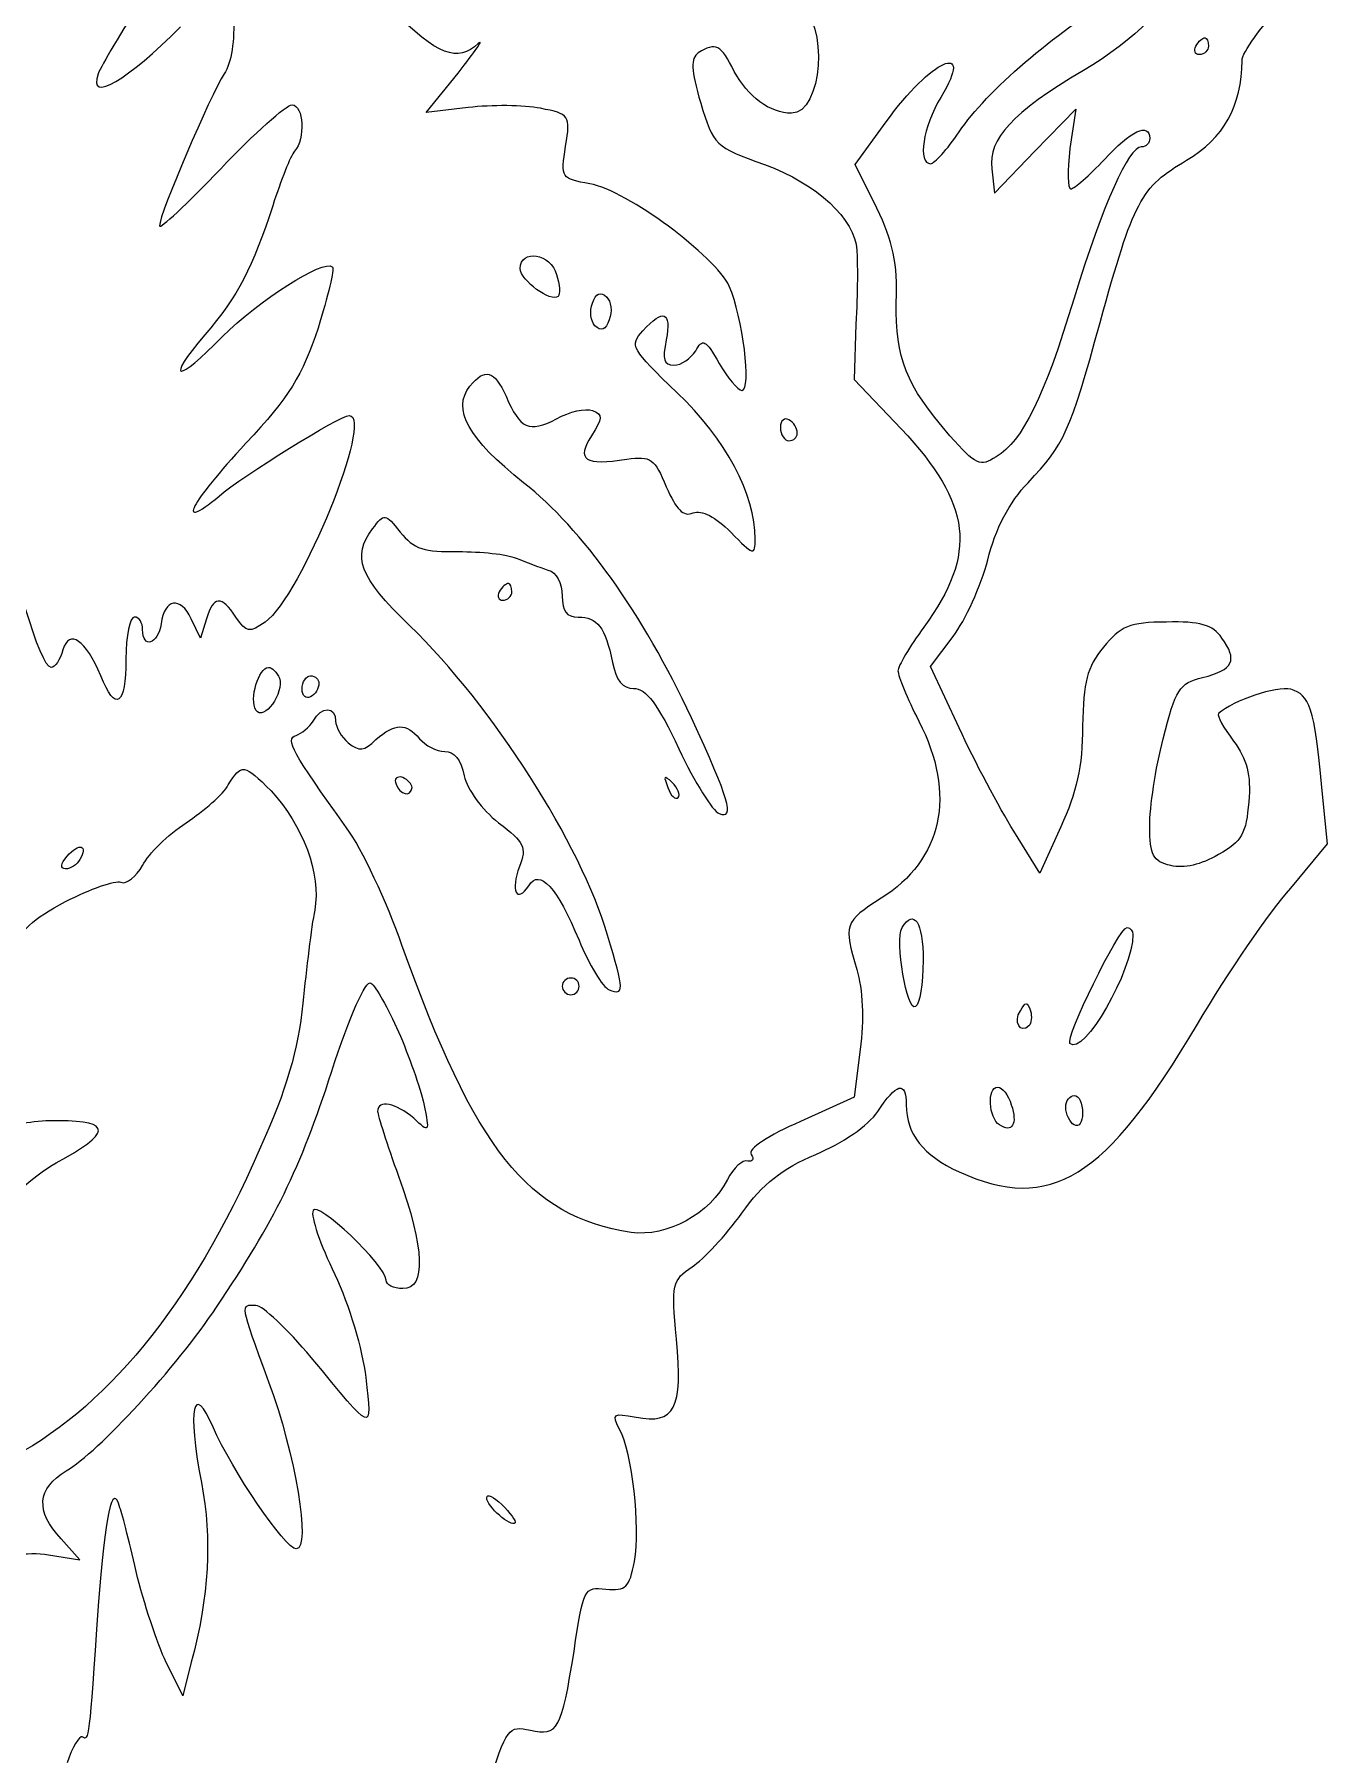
# Model space of a CAD drawing. Extents: x 5 to 315, y 92 to 398.
# Drawn here: x 254.6 to 298.1, y 141.2 to 199 of the extents above; entities that cross this region are included whole.
import ezdxf

# ---------------------------------------------------------------- set-up
doc = ezdxf.new("R2010")
doc.units = 0
doc.layers.get('0').update_dxf_attribs({"linetype": 'CONTINUOUS'})

msp = doc.modelspace()

# ---------------------------------------------------------------- linework, layer by layer
at = {"color": 7}
for points in [[(294.075556, 198.613889), (294.075556, 198.613889)], [(269.183556, 196.553667), (267.772444, 196.384333), (268.844889, 197.710778)], [(282.927778, 193.167), (282.194, 194.634556), (283.238222, 196.073889)], [(286.794222, 194.493444), (286.878889, 193.675), (288.233556, 195.086111), (289.616444, 196.497222), (289.418889, 195.170778)], [(272.146889, 190.937444), (272.146889, 190.937444)], [(273.924889, 189.413444), (273.924889, 189.413444)], [(282.222222, 189.272333), (282.165778, 187.409667), (283.746222, 185.744556)], [(279.682222, 185.801), (279.682222, 185.801)], [(270.227778, 180.269444), (270.227778, 180.269444)], [(260.378222, 179.366333), (260.180667, 178.717222), (259.870222, 179.366333)], [(262.833556, 177.362556), (262.833556, 177.362556)], [(264.16, 177.193222), (264.16, 177.193222)], [(262.551333, 173.580778), (262.551333, 173.580778)], [(266.756444, 173.806556), (266.756444, 173.806556)], [(275.900444, 173.693667), (275.900444, 173.693667)], [(256.116667, 171.266556), (256.116667, 171.266556)], [(291.535556, 168.754778), (291.535556, 168.754778)], [(284.48, 167.879889), (284.48, 167.879889)], [(272.344444, 167.005), (272.344444, 167.005)], [(266.841111, 165.481), (266.841111, 165.481)], [(288.036, 165.678556), (288.036, 165.678556)], [(282.363333, 164.888333), (282.165778, 163.279667), (280.359556, 162.461222)], [(287.443333, 163.025667), (287.443333, 163.025667)], [(289.842222, 162.743444), (289.842222, 162.743444)], [(270.764, 148.971), (270.764, 148.971)], [(255.072444, 147.898556), (256.116667, 147.729222), (255.495778, 148.434778)], [(259.870222, 144.286111), (259.588, 143.157222), (259.08, 144.173222)]]:
    msp.add_lwpolyline(points, dxfattribs=at)
at = {"color": 1}
for points in [[(285.693556, 175.697444), (284.734, 177.757667), (285.496, 178.773667)], [(296.841333, 170.307), (298.083111, 171.802778), (297.885556, 173.693667)], [(289.108444, 172.367222), (288.402889, 170.815), (287.528, 172.226111)]]:
    msp.add_lwpolyline(points, dxfattribs=at)
at = {"color": 7}
for points in [[(292.946667, 200.871667), (292.946667, 200.166111), (291.592, 198.811444), (289.870444, 197.795444)], [(258.261556, 200.250778), (257.527778, 199.121889), (256.850444, 197.964778), (256.737556, 197.682556)], [(285.693556, 195.735222), (286.596667, 197.089889), (288.939111, 199.093667), (290.971111, 200.279)], [(261.281333, 199.658111), (261.337778, 198.811444), (261.224889, 198.049444), (260.970889, 197.682556)], [(269.522222, 198.698556), (268.816667, 198.049444), (268.167556, 198.303444), (266.615333, 199.827444)], [(280.303111, 199.996778), (281.319111, 199.432333), (281.093333, 196.356111), (280.049111, 196.356111)], [(256.737556, 197.682556), (256.370667, 196.666556), (257.753556, 197.485), (259.503333, 199.263)], [(268.844889, 197.710778), (269.409333, 198.444556), (269.719778, 198.867889), (269.522222, 198.698556)], [(276.916444, 198.388111), (276.662444, 198.190556), (276.662444, 197.851889), (277.001111, 196.694778)], [(278.13, 197.767222), (277.678444, 198.670333), (277.509111, 198.755), (276.916444, 198.388111)], [(283.238222, 196.073889), (284.734, 198.162333), (286.258, 198.839667), (285.072667, 196.892333)], [(293.765111, 198.331667), (293.624, 198.331667), (293.567556, 198.472778), (293.652222, 198.613889)], [(293.652222, 198.613889), (293.736889, 198.783222), (293.878, 198.896111), (293.962667, 198.896111)], [(294.075556, 198.613889), (294.075556, 198.472778), (293.934444, 198.331667), (293.765111, 198.331667)], [(293.962667, 198.896111), (294.019111, 198.896111), (294.075556, 198.783222), (294.075556, 198.613889)], [(289.870444, 197.795444), (287.443333, 196.356111), (286.681333, 195.509444), (286.794222, 194.493444)], [(260.970889, 197.682556), (260.519333, 196.977), (258.797778, 192.969444), (258.797778, 192.574333)], [(280.049111, 196.356111), (279.343556, 196.356111), (278.581556, 196.920556), (278.13, 197.767222)], [(260.858, 194.493444), (261.986889, 195.678778), (263.059333, 196.638333), (263.256889, 196.638333)], [(263.256889, 196.638333), (263.652, 196.638333), (263.708444, 195.481222), (263.341556, 195.086111)], [(271.610667, 196.525444), (271.046222, 196.638333), (269.973778, 196.638333), (269.183556, 196.553667)], [(277.001111, 196.694778), (277.424444, 195.283667), (277.480889, 195.227222), (279.146, 194.634556)], [(285.072667, 196.892333), (284.48, 195.904556), (284.282444, 194.662778), (284.734, 194.662778)], [(272.457333, 195.255444), (272.626667, 196.299667), (272.598444, 196.327889), (271.610667, 196.525444)], [(290.576, 194.803889), (291.450889, 195.763444), (292.1, 196.073889), (292.1, 195.509444)], [(284.734, 194.662778), (284.846889, 194.662778), (285.298444, 195.142556), (285.693556, 195.735222)], [(292.1, 195.509444), (292.1, 195.368333), (291.987111, 195.227222), (291.817778, 195.227222)], [(263.341556, 195.086111), (263.200444, 194.916778), (262.89, 194.098333), (262.607778, 193.251667)], [(273.275778, 193.985444), (272.316222, 194.154778), (272.288, 194.183), (272.457333, 195.255444)], [(289.418889, 195.170778), (289.334222, 194.408778), (289.334222, 193.816111), (289.447111, 193.816111)], [(291.817778, 195.227222), (291.394444, 195.227222), (290.547778, 193.336333), (289.56, 190.147222)], [(258.797778, 192.574333), (258.797778, 192.433222), (259.729111, 193.308111), (260.858, 194.493444)], [(279.146, 194.634556), (280.924, 193.985444), (282.194, 192.800111), (282.250444, 191.755889)], [(289.447111, 193.816111), (289.56, 193.816111), (290.068, 194.267667), (290.576, 194.803889)], [(277.960667, 190.542333), (277.480889, 191.558333), (274.545778, 193.759667), (273.275778, 193.985444)], [(262.607778, 193.251667), (261.930444, 191.163222), (261.450667, 190.231889), (260.321778, 188.905444)], [(283.576889, 190.006111), (283.633333, 191.304333), (283.464, 192.038111), (282.927778, 193.167)], [(260.914444, 188.849), (262.128, 190.062556), (264.329333, 191.473667), (264.611556, 191.191444)], [(270.933333, 191.135), (270.933333, 191.812333), (271.977556, 191.643), (272.146889, 190.937444)], [(282.250444, 191.755889), (282.278667, 191.417222), (282.278667, 190.288333), (282.222222, 189.272333)], [(264.611556, 191.191444), (264.696222, 191.135), (264.470444, 190.203667), (264.131778, 189.131222)], [(272.203333, 190.203667), (271.977556, 189.977889), (270.933333, 190.739889), (270.933333, 191.135)], [(272.146889, 190.937444), (272.259778, 190.598778), (272.288, 190.260111), (272.203333, 190.203667)], [(273.360444, 189.977889), (273.473333, 190.316556), (273.642667, 190.373), (273.840222, 190.175444)], [(278.384, 187.042778), (278.722667, 187.042778), (278.412222, 189.526333), (277.960667, 190.542333)], [(273.445111, 189.215889), (273.304, 189.357), (273.247556, 189.695667), (273.360444, 189.977889)], [(273.840222, 190.175444), (273.981333, 190.034333), (274.037778, 189.695667), (273.924889, 189.413444)], [(275.053778, 189.046556), (275.759333, 189.808556), (276.013333, 189.695667), (275.844, 188.736111)], [(285.383111, 185.518778), (283.887333, 187.240333), (283.548667, 188.115222), (283.576889, 190.006111)], [(289.56, 190.147222), (288.544, 186.817), (287.838444, 185.349444), (286.935333, 184.813222)], [(264.131778, 189.131222), (263.595556, 187.550778), (263.172222, 186.817), (261.704667, 185.264778)], [(273.924889, 189.413444), (273.812, 189.074778), (273.642667, 189.018333), (273.445111, 189.215889)], [(260.321778, 188.905444), (258.967111, 187.325), (259.390444, 187.268556), (260.914444, 188.849)], [(276.210889, 186.958111), (274.658667, 188.453889), (274.602222, 188.538556), (275.053778, 189.046556)], [(275.844, 188.736111), (275.702889, 188.087), (275.759333, 187.889444), (276.098, 187.889444)], [(276.831778, 188.369222), (277.057556, 188.792556), (277.170444, 188.764333), (277.622, 187.945889)], [(276.098, 187.889444), (276.352, 187.889444), (276.662444, 188.115222), (276.831778, 188.369222)], [(277.622, 187.945889), (277.904222, 187.466111), (278.242889, 187.042778), (278.384, 187.042778)], [(269.24, 187.183889), (269.748, 187.804778), (270.058444, 187.720111), (270.453556, 186.845222)], [(271.046222, 183.938333), (269.183556, 185.405889), (268.619111, 186.421889), (269.24, 187.183889)], [(270.453556, 186.845222), (270.933333, 185.744556), (271.215556, 185.603444), (272.146889, 186.083222)], [(278.835556, 182.047444), (278.835556, 183.543222), (277.847778, 185.405889), (276.210889, 186.958111)], [(272.146889, 186.083222), (272.598444, 186.337222), (273.134667, 186.450111), (273.360444, 186.365444)], [(273.360444, 186.365444), (273.727333, 186.224333), (273.699111, 186.111444), (273.332222, 185.518778)], [(260.801556, 183.486778), (261.591778, 184.164111), (264.865556, 186.196111), (265.176, 186.196111)], [(265.176, 186.196111), (266.022667, 186.196111), (263.567333, 180.128333), (262.353778, 179.253444)], [(279.964444, 186.055), (279.823333, 186.139667), (279.682222, 186.026778), (279.682222, 185.801)], [(279.682222, 185.801), (279.682222, 185.547), (279.823333, 185.349444), (279.964444, 185.349444)], [(280.246667, 185.603444), (280.246667, 185.772778), (280.133778, 185.970333), (279.964444, 186.055)], [(283.746222, 185.744556), (286.116889, 183.232778), (286.314444, 181.567667), (284.508222, 179.084111)], [(261.704667, 185.264778), (259.842, 183.261), (259.305778, 182.245), (260.801556, 183.486778)], [(273.332222, 185.518778), (272.796, 184.700333), (273.106444, 184.502778), (274.517556, 184.728556)], [(279.964444, 185.349444), (280.133778, 185.349444), (280.246667, 185.462333), (280.246667, 185.603444)], [(286.935333, 184.813222), (286.399111, 184.446333), (286.258, 184.531), (285.383111, 185.518778)], [(274.517556, 184.728556), (275.336, 184.841444), (275.448889, 184.756778), (275.844, 183.797222)], [(276.690667, 176.036111), (275.053778, 179.535667), (273.021778, 182.386111), (271.046222, 183.938333)], [(255.157111, 177.729444), (254.790222, 177.729444), (253.802444, 181.059667), (253.435556, 183.515)], [(275.844, 183.797222), (276.182667, 183.035222), (276.408444, 182.781222), (276.747111, 182.922333)], [(265.966222, 182.386111), (266.361333, 182.922333), (266.389556, 182.922333), (266.897556, 182.273222)], [(276.747111, 182.922333), (277.029333, 183.035222), (277.509111, 182.781222), (278.017111, 182.273222)], [(267.208, 179.140556), (265.514667, 180.777444), (265.260667, 181.454778), (265.966222, 182.386111)], [(266.897556, 182.273222), (267.349111, 181.708778), (267.716, 181.595889), (268.844889, 181.624111)], [(278.017111, 182.273222), (278.779111, 181.483), (278.835556, 181.483), (278.835556, 182.047444)], [(268.844889, 181.624111), (269.606889, 181.624111), (270.481778, 181.539444), (270.792222, 181.398333)], [(270.792222, 181.398333), (271.102667, 181.285444), (271.582444, 181.087889), (271.864667, 181.003222)], [(271.864667, 181.003222), (272.146889, 180.918556), (272.344444, 180.579889), (272.344444, 180.128333)], [(270.538222, 180.551667), (270.453556, 180.551667), (270.312444, 180.438778), (270.227778, 180.269444)], [(270.651111, 180.269444), (270.651111, 180.438778), (270.594667, 180.551667), (270.538222, 180.551667)], [(259.870222, 179.366333), (259.503333, 180.128333), (258.967111, 180.043667), (258.854222, 179.197)], [(261.366, 179.422778), (260.886222, 180.156556), (260.604, 180.128333), (260.378222, 179.366333)], [(270.227778, 180.269444), (270.143111, 180.128333), (270.199556, 179.987222), (270.340667, 179.987222)], [(270.340667, 179.987222), (270.51, 179.987222), (270.651111, 180.128333), (270.651111, 180.269444)], [(272.344444, 180.128333), (272.344444, 179.620333), (272.485556, 179.422778), (272.880667, 179.422778)], [(257.951111, 179.422778), (257.81, 179.422778), (257.668889, 178.801889), (257.668889, 178.011667)], [(258.233333, 178.999444), (258.233333, 179.225222), (258.120444, 179.422778), (257.951111, 179.422778)], [(262.353778, 179.253444), (261.817556, 178.886556), (261.732889, 178.886556), (261.366, 179.422778)], [(272.880667, 179.422778), (273.529778, 179.422778), (273.783778, 179.084111), (274.037778, 177.898778)], [(256.822222, 177.447222), (256.314222, 178.660778), (255.778, 179.027667), (255.552222, 178.322111)], [(258.854222, 179.197), (258.741333, 178.491444), (258.233333, 178.350333), (258.233333, 178.999444)], [(273.868444, 168.726556), (272.965333, 171.802778), (270.030222, 176.403), (267.208, 179.140556)], [(284.508222, 179.084111), (284.028444, 178.435), (283.633333, 177.757667), (283.633333, 177.616556)], [(255.552222, 178.322111), (255.467556, 177.983444), (255.27, 177.729444), (255.157111, 177.729444)], [(257.668889, 178.011667), (257.668889, 176.431222), (257.330222, 176.205444), (256.822222, 177.447222)], [(262.043333, 176.290111), (261.817556, 176.657), (262.128, 177.729444), (262.466667, 177.729444)], [(262.466667, 177.729444), (262.579556, 177.729444), (262.748889, 177.560111), (262.833556, 177.362556)], [(274.037778, 177.898778), (274.150667, 177.277889), (274.376444, 177.023889), (274.743333, 177.023889)], [(283.633333, 177.616556), (283.633333, 177.447222), (283.943778, 176.685222), (284.338889, 175.923222)], [(262.833556, 177.362556), (263.002889, 176.882778), (262.297333, 175.895), (262.043333, 176.290111)], [(263.595556, 176.995667), (263.595556, 177.249667), (263.736667, 177.447222), (263.877778, 177.447222)], [(263.877778, 176.741667), (263.736667, 176.657), (263.595556, 176.769889), (263.595556, 176.995667)], [(263.877778, 177.447222), (264.047111, 177.447222), (264.16, 177.334333), (264.16, 177.193222)], [(264.16, 177.193222), (264.16, 177.023889), (264.047111, 176.826333), (263.877778, 176.741667)], [(274.743333, 177.023889), (275.166667, 177.023889), (275.561778, 176.487667), (276.267333, 174.991889)], [(263.962444, 175.923222), (264.244667, 176.431222), (264.724444, 176.431222), (264.724444, 175.923222)], [(263.398, 175.443444), (263.567333, 175.499889), (263.849556, 175.725667), (263.962444, 175.923222)], [(264.724444, 175.923222), (264.724444, 175.725667), (264.922, 175.387), (265.147778, 175.189444)], [(266.079111, 175.302333), (266.728222, 175.866778), (267.095111, 175.866778), (267.546667, 175.330556)], [(277.622, 172.818778), (278.158222, 172.593), (277.960667, 173.298556), (276.690667, 176.036111)], [(284.338889, 175.923222), (285.608889, 173.439667), (285.129111, 171.266556), (283.068889, 169.968333)], [(265.091333, 172.339), (263.285111, 174.850778), (263.002889, 175.330556), (263.398, 175.443444)], [(265.147778, 175.189444), (265.514667, 174.907222), (265.684, 174.907222), (266.079111, 175.302333)], [(267.546667, 175.330556), (267.744222, 175.104778), (268.111111, 174.907222), (268.393333, 174.907222)], [(268.393333, 174.907222), (268.703778, 174.907222), (268.957778, 174.625), (269.042444, 174.088778)], [(276.267333, 174.991889), (276.803556, 173.863), (277.396222, 172.903444), (277.622, 172.818778)], [(261.112, 173.778333), (261.563556, 174.512111), (261.648222, 174.483889), (262.551333, 173.580778)], [(266.982222, 174.032333), (266.784667, 174.088778), (266.671778, 173.975889), (266.756444, 173.806556)], [(269.042444, 174.088778), (269.155333, 173.609), (269.635111, 172.959889), (270.199556, 172.508333)], [(276.041556, 173.863), (275.759333, 174.117), (275.731111, 174.088778), (275.900444, 173.693667)], [(259.700889, 172.508333), (260.293556, 172.903444), (260.942667, 173.467889), (261.112, 173.778333)], [(262.551333, 173.580778), (263.623778, 172.423667), (264.244667, 170.786778), (264.018889, 169.573222)], [(266.756444, 173.806556), (266.869333, 173.439667), (267.264444, 173.355), (267.292667, 173.693667)], [(267.292667, 173.693667), (267.292667, 173.806556), (267.151556, 173.947667), (266.982222, 174.032333)], [(275.900444, 173.693667), (275.985111, 173.411444), (276.154444, 173.270333), (276.239111, 173.355)], [(276.239111, 173.355), (276.323778, 173.439667), (276.239111, 173.665444), (276.041556, 173.863)], [(258.233333, 171.069), (258.430889, 171.464111), (259.08, 172.113222), (259.700889, 172.508333)], [(266.954, 168.387889), (266.446, 169.855444), (265.599333, 171.633444), (265.091333, 172.339)], [(270.199556, 172.508333), (271.074444, 171.831), (271.159111, 171.689889), (270.905111, 171.040778)], [(255.693333, 171.379444), (256.088444, 171.859222), (256.427111, 171.746333), (256.116667, 171.266556)], [(255.636889, 170.956111), (255.467556, 170.956111), (255.467556, 171.125444), (255.693333, 171.379444)], [(256.116667, 171.266556), (256.032, 171.097222), (255.806222, 170.956111), (255.636889, 170.956111)], [(257.499556, 170.504556), (257.697111, 170.419889), (258.007556, 170.702111), (258.233333, 171.069)], [(270.905111, 171.040778), (270.594667, 170.222333), (270.820444, 169.770778), (271.215556, 170.391667)], [(271.215556, 170.391667), (271.582444, 170.984333), (272.175111, 170.335222), (272.908889, 168.557222)], [(255.636889, 169.855444), (256.483556, 170.278778), (257.302, 170.589222), (257.499556, 170.504556)], [(253.887111, 168.246778), (254.056444, 168.839444), (254.564444, 169.291), (255.636889, 169.855444)], [(264.018889, 169.573222), (263.906, 169.008778), (263.736667, 167.597667), (263.623778, 166.440556)], [(283.068889, 169.968333), (281.827111, 169.178111), (281.798889, 169.093444), (282.250444, 167.569444)], [(283.774444, 168.980556), (284.169556, 169.629667), (284.48, 169.178111), (284.48, 167.879889)], [(284.226, 166.327667), (283.943778, 166.130111), (283.520444, 168.557222), (283.774444, 168.980556)], [(289.418889, 165.085889), (289.249556, 165.255222), (291.055778, 168.980556), (291.338, 168.980556)], [(291.338, 168.980556), (291.450889, 168.980556), (291.535556, 168.867667), (291.535556, 168.754778)], [(274.658667, 158.735889), (271.187333, 159.272111), (269.409333, 161.529889), (266.954, 168.387889)], [(272.908889, 168.557222), (273.247556, 167.738778), (273.699111, 166.976778), (273.924889, 166.892111)], [(273.924889, 166.892111), (274.432889, 166.694556), (274.432889, 166.835667), (273.868444, 168.726556)], [(291.535556, 168.754778), (291.535556, 167.541222), (289.870444, 164.634333), (289.418889, 165.085889)], [(284.48, 167.879889), (284.48, 167.089667), (284.367111, 166.412333), (284.226, 166.327667)], [(264.583333, 164.126333), (265.204222, 166.045444), (265.740444, 167.230778), (265.909778, 167.117889)], [(272.626667, 167.287222), (272.485556, 167.287222), (272.344444, 167.174333), (272.344444, 167.005)], [(272.908889, 167.005), (272.908889, 167.174333), (272.796, 167.287222), (272.626667, 167.287222)], [(282.250444, 167.569444), (282.448, 166.920333), (282.504444, 165.876111), (282.363333, 164.888333)], [(265.909778, 167.117889), (266.079111, 167.005), (266.474222, 166.271222), (266.841111, 165.481)], [(272.344444, 167.005), (272.344444, 166.863889), (272.485556, 166.722778), (272.626667, 166.722778)], [(272.626667, 166.722778), (272.796, 166.722778), (272.908889, 166.863889), (272.908889, 167.005)], [(263.623778, 166.440556), (263.454444, 164.860111), (263.087556, 163.561889), (262.156222, 161.501667)], [(288.036, 165.678556), (287.753778, 165.396333), (287.499778, 165.819667), (287.753778, 166.186556)], [(287.753778, 166.186556), (287.923111, 166.497), (287.979556, 166.497), (288.092444, 166.186556)], [(288.092444, 166.186556), (288.148889, 165.989), (288.120667, 165.763222), (288.036, 165.678556)], [(266.841111, 165.481), (267.179778, 164.690778), (267.574889, 163.590111), (267.687778, 163.053889)], [(260.716889, 156.224111), (262.664222, 159.102778), (263.539111, 160.880778), (264.583333, 164.126333)], [(267.349111, 162.574111), (266.756444, 163.082111), (266.135556, 163.223222), (266.135556, 162.799889)], [(287.048222, 162.348333), (286.681333, 162.574111), (286.624889, 163.618333), (286.991778, 163.618333)], [(286.991778, 163.618333), (287.132889, 163.618333), (287.358667, 163.364333), (287.443333, 163.025667)], [(289.277778, 162.941), (289.277778, 163.166778), (289.418889, 163.336111), (289.56, 163.336111)], [(289.56, 163.336111), (289.729333, 163.336111), (289.842222, 163.082111), (289.842222, 162.743444)], [(266.135556, 162.799889), (266.135556, 162.687), (266.446, 161.699222), (266.841111, 160.626778)], [(267.687778, 163.053889), (267.885333, 162.094333), (267.885333, 162.066111), (267.349111, 162.574111)], [(287.443333, 163.025667), (287.669111, 162.376556), (287.471556, 162.066111), (287.048222, 162.348333)], [(289.56, 162.348333), (289.418889, 162.433), (289.277778, 162.715222), (289.277778, 162.941)], [(289.842222, 162.743444), (289.842222, 162.433), (289.729333, 162.263667), (289.56, 162.348333)], [(255.411111, 162.489444), (253.802444, 162.489444), (253.238, 162.235444), (249.682, 160.034111)], [(255.326444, 161.078333), (257.189111, 162.066111), (257.217333, 162.489444), (255.411111, 162.489444)], [(280.359556, 162.461222), (279.287111, 162.009667), (278.581556, 161.529889), (278.694444, 161.360556)], [(262.156222, 161.501667), (259.898444, 156.308778), (256.906889, 152.668111), (253.604889, 151.059444)], [(278.694444, 161.360556), (278.807333, 161.191222), (278.750889, 161.106556), (278.581556, 161.134778)], [(252.109111, 158.256111), (253.153333, 159.413222), (254.620889, 160.683222), (255.326444, 161.078333)], [(278.581556, 161.134778), (278.412222, 161.191222), (278.101778, 160.909), (277.904222, 160.513889)], [(266.841111, 160.626778), (267.716, 158.171444), (267.772444, 156.845), (266.982222, 156.845)], [(277.904222, 160.513889), (277.311556, 159.356778), (275.872222, 158.566556), (274.658667, 158.735889)], [(266.417778, 157.127222), (266.417778, 157.635222), (264.075333, 159.836556), (263.962444, 159.469667)], [(263.962444, 159.469667), (263.877778, 159.272111), (264.216444, 158.312556), (264.696222, 157.324778)], [(264.696222, 157.324778), (265.176, 156.308778), (265.627556, 154.784778), (265.740444, 153.853444)], [(266.982222, 156.845), (266.671778, 156.845), (266.417778, 156.986111), (266.417778, 157.127222)], [(255.665111, 150.720778), (256.737556, 151.341667), (259.390444, 154.220333), (260.716889, 156.224111)], [(262.043333, 156.280556), (261.507111, 156.280556), (261.478889, 156.421667), (262.466667, 153.712333)], [(263.906, 154.530778), (263.087556, 155.490333), (262.269111, 156.280556), (262.043333, 156.280556)], [(265.740444, 153.853444), (265.938, 151.962556), (266.022667, 151.962556), (263.906, 154.530778)], [(260.604, 152.188333), (259.926667, 153.740556), (259.729111, 152.837444), (260.208889, 150.325667)], [(262.466667, 153.712333), (263.369778, 151.313444), (263.906, 148.096111), (263.398, 148.096111)], [(263.398, 148.096111), (263.031111, 148.096111), (261.224889, 150.749), (260.604, 152.188333)], [(255.495778, 148.434778), (254.620889, 149.366111), (254.677333, 150.128111), (255.665111, 150.720778)], [(257.471333, 149.479), (257.217333, 150.410333), (256.963333, 149.253222), (256.737556, 146.177)], [(260.208889, 150.325667), (260.575778, 148.434778), (260.462889, 146.487444), (259.870222, 144.286111)], [(269.804444, 149.817667), (269.804444, 149.958778), (270.030222, 149.845889), (270.312444, 149.591889)], [(270.764, 148.971), (270.622889, 148.801667), (269.804444, 149.535444), (269.804444, 149.817667)], [(258.064, 147.136556), (257.81, 148.209), (257.556, 149.253222), (257.471333, 149.479)], [(270.312444, 149.591889), (270.594667, 149.309667), (270.792222, 149.027444), (270.764, 148.971)], [(249.484444, 145.471444), (251.968, 147.418778), (253.576667, 148.124333), (255.072444, 147.898556)], [(259.08, 144.173222), (258.797778, 144.709444), (258.346222, 146.035889), (258.064, 147.136556)], [(256.737556, 146.177), (256.427111, 141.661444), (256.427111, 141.633222), (256.201333, 141.774333)], [(256.201333, 141.774333), (256.116667, 141.830778), (255.862667, 141.435667), (255.693333, 140.899444)]]:
    msp.add_open_spline(points, degree=3, dxfattribs=at)
at = {"color": 1}
for points in [[(295.204444, 198.134111), (295.204444, 198.388111), (295.853556, 199.291222), (296.643778, 200.109667)], [(293.341778, 194.775667), (294.583556, 195.509444), (295.204444, 196.610111), (295.204444, 198.134111)], [(290.434889, 189.328778), (291.563778, 193.421), (291.789556, 193.872556), (293.341778, 194.775667)], [(288.007778, 183.938333), (289.249556, 185.264778), (289.390667, 185.575222), (290.434889, 189.328778)], [(286.653111, 181.341889), (286.907111, 182.386111), (287.386889, 183.289222), (288.007778, 183.938333)], [(285.496, 178.773667), (285.891111, 179.309889), (286.427333, 180.467), (286.653111, 181.341889)], [(294.527111, 178.717222), (294.216667, 179.168778), (293.793333, 179.281667), (292.664444, 179.253444)], [(292.664444, 179.253444), (291.422667, 179.253444), (291.112222, 179.112333), (290.547778, 178.406778)], [(293.878, 177.390778), (294.922222, 177.644778), (295.063333, 177.983444), (294.527111, 178.717222)], [(290.547778, 178.406778), (289.983333, 177.729444), (289.870444, 177.249667), (289.842222, 175.753889)], [(292.551556, 175.330556), (292.974889, 176.995667), (293.087778, 177.193222), (293.878, 177.390778)], [(296.841333, 176.995667), (296.361556, 177.108556), (294.922222, 176.628778), (294.414222, 176.177222)], [(297.885556, 173.693667), (297.631556, 176.403), (297.490444, 176.798111), (296.841333, 176.995667)], [(294.414222, 176.177222), (294.357778, 176.120778), (294.583556, 175.697444), (294.922222, 175.245889)], [(287.528, 172.226111), (287.048222, 173.016333), (286.201556, 174.568556), (285.693556, 175.697444)], [(289.842222, 175.753889), (289.842222, 174.399222), (289.644667, 173.524333), (289.108444, 172.367222)], [(292.1, 172.395444), (292.1, 173.016333), (292.297556, 174.342778), (292.551556, 175.330556)], [(294.922222, 175.245889), (295.373778, 174.653222), (295.514889, 174.117), (295.430222, 173.213889)], [(295.430222, 173.213889), (295.345556, 172.141444), (295.204444, 171.887444), (294.414222, 171.435889)], [(292.805556, 171.069), (292.212889, 171.210111), (292.1, 171.407667), (292.1, 172.395444)], [(294.414222, 171.435889), (293.821556, 171.097222), (293.257111, 170.956111), (292.805556, 171.069)], [(293.708667, 165.735), (294.724667, 167.456556), (296.135778, 169.516778), (296.841333, 170.307)], [(285.693556, 160.767889), (288.769778, 159.385), (290.604222, 160.513889), (293.708667, 165.735)], [(282.956, 162.799889), (283.576889, 163.759444), (283.915556, 163.844111), (283.915556, 163.025667)], [(280.867556, 161.360556), (281.770667, 161.727444), (282.617333, 162.320111), (282.956, 162.799889)], [(283.915556, 163.025667), (283.915556, 162.037889), (284.48, 161.332333), (285.693556, 160.767889)], [(278.384, 159.385), (279.089556, 160.372778), (279.738667, 160.880778), (280.867556, 161.360556)], [(276.718889, 157.578778), (277.085778, 157.832778), (277.847778, 158.623), (278.384, 159.385)], [(276.182667, 155.151667), (276.013333, 157.014333), (276.041556, 157.127222), (276.718889, 157.578778)], [(274.828, 152.527), (276.126222, 152.273), (276.408444, 152.809222), (276.182667, 155.151667)], [(274.263556, 152.131889), (274.009556, 152.639889), (274.037778, 152.668111), (274.828, 152.527)], [(274.771556, 147.672778), (274.969111, 148.858111), (274.715111, 151.313444), (274.263556, 152.131889)], [(273.812, 146.741444), (274.489333, 146.685), (274.602222, 146.797889), (274.771556, 147.672778)], [(272.739556, 144.653), (273.05, 146.769667), (273.078222, 146.826111), (273.812, 146.741444)], [(271.272, 142.000111), (272.203333, 141.802556), (272.316222, 142.000111), (272.739556, 144.653)], [(269.832667, 140.052778), (270.481778, 142.084778), (270.538222, 142.169444), (271.272, 142.000111)]]:
    msp.add_open_spline(points, degree=3, dxfattribs=at)

doc.saveas('drawing.dxf')
